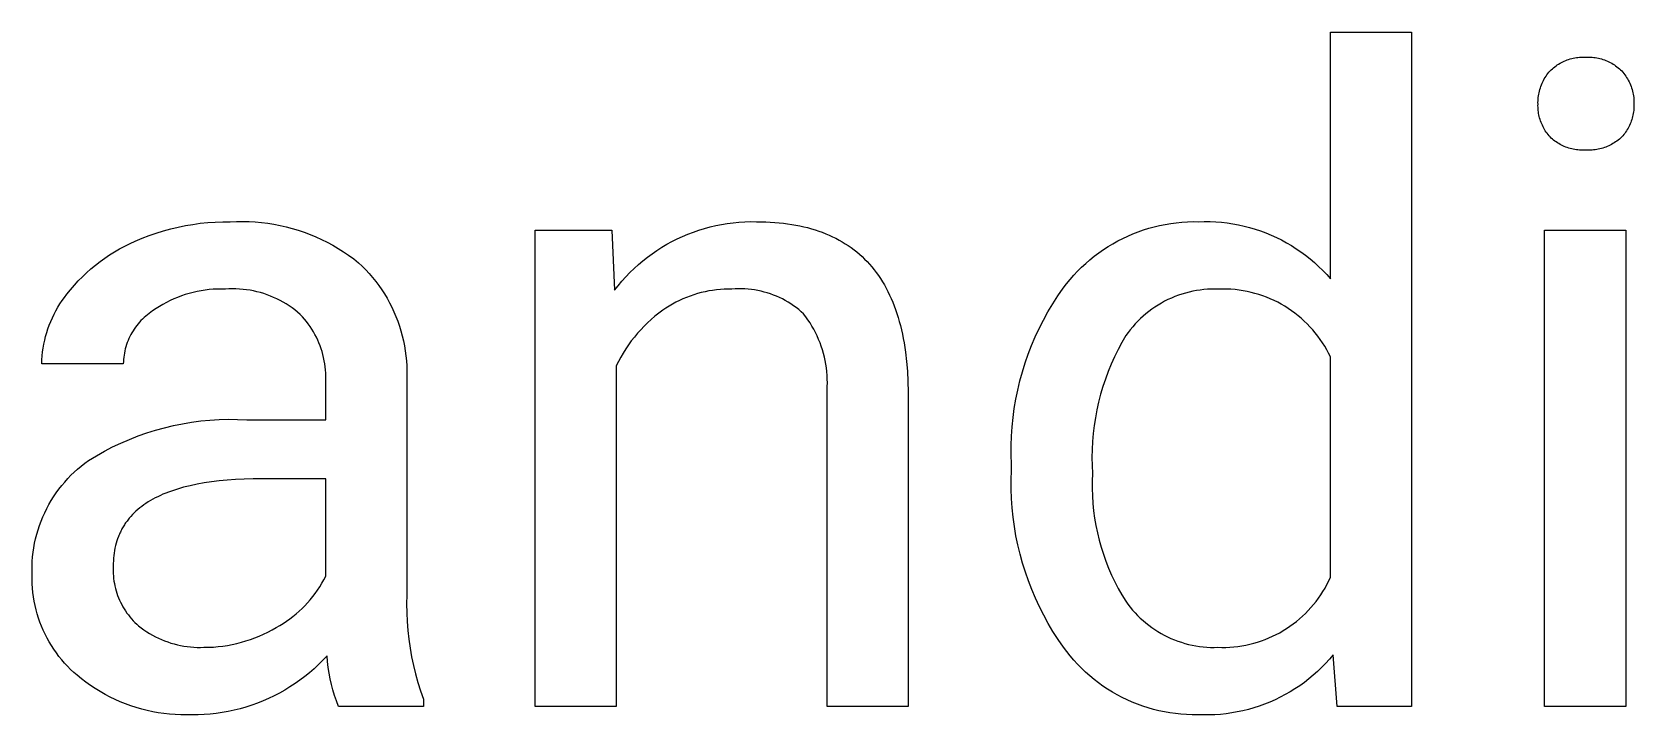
# Model space of a CAD drawing. Header units: millimetres. Extents: x 2840 to 6121, y 744 to 3036.
# Drawn here: x 5325.9 to 5392.2, y 885.3 to 913.6 of the extents above; entities that cross this region are included whole.
import ezdxf

# ---------------------------------------------------------------- set-up
doc = ezdxf.new("R2010")
doc.units = ezdxf.units.MM
doc.header["$MEASUREMENT"] = 0
doc.layers.add('Domyślny', color=7, linetype='Continuous', true_color=0x000000)

msp = doc.modelspace()

# ---------------------------------------------------------------- linework, layer by layer
at = {"layer": 'Domyślny'}
for p, q in [((5379.593, 903.359), (5379.593, 913.569)), ((5379.593, 913.569), (5382.949, 913.569)), ((5382.949, 913.569), (5382.949, 885.673)), ((5388.725, 912.008), (5388.773, 912.052)), ((5388.773, 912.052), (5388.822, 912.095)), ((5388.822, 912.095), (5388.873, 912.136)), ((5388.873, 912.136), (5388.925, 912.175)), ((5388.925, 912.175), (5388.979, 912.212)), ((5388.979, 912.212), (5389.034, 912.247)), ((5389.034, 912.247), (5389.09, 912.281)), ((5389.09, 912.281), (5389.147, 912.312)), ((5389.147, 912.312), (5389.206, 912.341)), ((5389.206, 912.341), (5389.265, 912.369)), ((5389.265, 912.369), (5389.325, 912.394)), ((5389.325, 912.394), (5389.386, 912.417)), ((5389.386, 912.417), (5389.448, 912.438)), ((5389.448, 912.438), (5389.51, 912.457)), ((5389.51, 912.457), (5389.573, 912.474)), ((5389.573, 912.474), (5389.637, 912.488)), ((5389.637, 912.488), (5389.701, 912.501)), ((5389.701, 912.501), (5389.766, 912.511)), ((5389.766, 912.511), (5389.83, 912.518)), ((5389.83, 912.518), (5389.896, 912.524)), ((5389.896, 912.524), (5389.961, 912.527)), ((5389.961, 912.527), (5390.026, 912.528)), ((5390.026, 912.528), (5390.091, 912.527)), ((5390.091, 912.527), (5390.156, 912.523)), ((5390.156, 912.523), (5390.222, 912.526)), ((5390.222, 912.526), (5390.287, 912.528)), ((5390.287, 912.528), (5390.353, 912.527)), ((5390.353, 912.527), (5390.418, 912.523)), ((5390.418, 912.523), (5390.484, 912.518)), ((5390.484, 912.518), (5390.549, 912.51)), ((5390.549, 912.51), (5390.614, 912.5)), ((5390.614, 912.5), (5390.678, 912.488)), ((5390.678, 912.488), (5390.742, 912.473)), ((5390.742, 912.473), (5390.805, 912.456)), ((5390.805, 912.456), (5390.868, 912.438)), ((5390.868, 912.438), (5390.93, 912.416)), ((5390.93, 912.416), (5390.991, 912.393)), ((5390.991, 912.393), (5391.052, 912.368)), ((5391.052, 912.368), (5391.112, 912.341)), ((5391.112, 912.341), (5391.17, 912.311)), ((5391.17, 912.311), (5391.228, 912.28)), ((5391.228, 912.28), (5391.284, 912.247)), ((5391.284, 912.247), (5391.339, 912.211)), ((5391.339, 912.211), (5391.393, 912.174)), ((5391.393, 912.174), (5391.446, 912.135)), ((5391.446, 912.135), (5391.497, 912.094)), ((5391.497, 912.094), (5391.547, 912.052)), ((5391.547, 912.052), (5391.596, 912.008)), ((5388.299, 911.321), (5388.323, 911.385)), ((5388.323, 911.385), (5388.349, 911.448)), ((5388.349, 911.448), (5388.378, 911.509)), ((5388.378, 911.509), (5388.409, 911.57)), ((5388.409, 911.57), (5388.441, 911.63)), ((5388.441, 911.63), (5388.476, 911.689)), ((5388.476, 911.689), (5388.513, 911.746)), ((5388.513, 911.746), (5388.551, 911.802)), ((5388.551, 911.802), (5388.592, 911.857)), ((5388.592, 911.857), (5388.634, 911.91)), ((5388.634, 911.91), (5388.679, 911.962)), ((5388.679, 911.962), (5388.725, 912.008)), ((5391.596, 912.008), (5391.643, 911.962)), ((5391.643, 911.962), (5391.687, 911.91)), ((5391.687, 911.91), (5391.73, 911.857)), ((5391.73, 911.857), (5391.771, 911.803)), ((5391.771, 911.803), (5391.811, 911.747)), ((5391.811, 911.747), (5391.848, 911.69)), ((5391.848, 911.69), (5391.883, 911.631)), ((5391.883, 911.631), (5391.916, 911.572)), ((5391.916, 911.572), (5391.947, 911.511)), ((5391.947, 911.511), (5391.976, 911.449)), ((5391.976, 911.449), (5392.003, 911.386)), ((5392.003, 911.386), (5392.028, 911.323)), ((5388.179, 910.654), (5388.181, 910.722)), ((5388.181, 910.722), (5388.185, 910.79)), ((5388.185, 910.79), (5388.191, 910.858)), ((5388.191, 910.858), (5388.2, 910.926)), ((5388.2, 910.926), (5388.21, 910.993)), ((5388.21, 910.993), (5388.224, 911.06)), ((5388.224, 911.06), (5388.239, 911.126)), ((5388.239, 911.126), (5388.257, 911.192)), ((5388.257, 911.192), (5388.277, 911.257)), ((5388.277, 911.257), (5388.299, 911.321)), ((5392.028, 911.323), (5392.051, 911.258)), ((5392.051, 911.258), (5392.071, 911.193)), ((5392.071, 911.193), (5392.089, 911.127)), ((5392.089, 911.127), (5392.104, 911.061)), ((5392.104, 911.061), (5392.118, 910.994)), ((5392.118, 910.994), (5392.129, 910.926)), ((5392.129, 910.926), (5392.138, 910.859)), ((5392.138, 910.859), (5392.144, 910.791)), ((5392.144, 910.791), (5392.148, 910.723)), ((5392.148, 910.723), (5392.15, 910.654)), ((5388.18, 910.586), (5388.179, 910.654)), ((5388.179, 910.522), (5388.18, 910.586)), ((5388.18, 910.457), (5388.179, 910.522)), ((5388.183, 910.393), (5388.18, 910.457)), ((5388.189, 910.329), (5388.183, 910.393)), ((5388.197, 910.265), (5388.189, 910.329)), ((5388.206, 910.201), (5388.197, 910.265)), ((5388.218, 910.138), (5388.206, 910.201)), ((5388.232, 910.075), (5388.218, 910.138)), ((5388.248, 910.013), (5388.232, 910.075)), ((5392.096, 910.074), (5392.079, 910.011)), ((5392.11, 910.137), (5392.096, 910.074)), ((5392.122, 910.2), (5392.11, 910.137)), ((5392.132, 910.264), (5392.122, 910.2)), ((5392.14, 910.328), (5392.132, 910.264)), ((5392.145, 910.392), (5392.14, 910.328)), ((5392.149, 910.457), (5392.145, 910.392)), ((5392.15, 910.654), (5392.149, 910.586)), ((5392.149, 910.586), (5392.15, 910.521)), ((5392.15, 910.521), (5392.149, 910.457)), ((5388.266, 909.951), (5388.248, 910.013)), ((5388.286, 909.89), (5388.266, 909.951)), ((5388.309, 909.829), (5388.286, 909.89)), ((5388.333, 909.769), (5388.309, 909.829)), ((5388.359, 909.711), (5388.333, 909.769)), ((5388.387, 909.653), (5388.359, 909.711)), ((5388.417, 909.596), (5388.387, 909.653)), ((5388.449, 909.54), (5388.417, 909.596)), ((5388.483, 909.485), (5388.449, 909.54)), ((5388.519, 909.431), (5388.483, 909.485)), ((5388.556, 909.379), (5388.519, 909.431)), ((5391.805, 909.43), (5391.767, 909.378)), ((5391.841, 909.484), (5391.805, 909.43)), ((5391.875, 909.538), (5391.841, 909.484)), ((5391.907, 909.594), (5391.875, 909.538)), ((5391.938, 909.651), (5391.907, 909.594)), ((5391.967, 909.709), (5391.938, 909.651)), ((5391.993, 909.768), (5391.967, 909.709)), ((5392.018, 909.828), (5391.993, 909.768)), ((5392.041, 909.888), (5392.018, 909.828)), ((5392.061, 909.949), (5392.041, 909.888)), ((5392.079, 910.011), (5392.061, 909.949)), ((5388.595, 909.328), (5388.556, 909.379)), ((5388.636, 909.278), (5388.595, 909.328)), ((5388.679, 909.229), (5388.636, 909.278)), ((5388.726, 909.185), (5388.679, 909.229)), ((5388.774, 909.142), (5388.726, 909.185)), ((5388.824, 909.1), (5388.774, 909.142)), ((5388.875, 909.061), (5388.824, 909.1)), ((5388.928, 909.023), (5388.875, 909.061)), ((5388.982, 908.987), (5388.928, 909.023)), ((5389.037, 908.952), (5388.982, 908.987)), ((5389.094, 908.92), (5389.037, 908.952)), ((5389.151, 908.89), (5389.094, 908.92)), ((5389.209, 908.861), (5389.151, 908.89)), ((5389.268, 908.835), (5389.209, 908.861)), ((5389.329, 908.81), (5389.268, 908.835)), ((5389.39, 908.788), (5389.329, 908.81)), ((5389.451, 908.768), (5389.39, 908.788)), ((5389.514, 908.75), (5389.451, 908.768)), ((5389.576, 908.734), (5389.514, 908.75)), ((5389.64, 908.72), (5389.576, 908.734)), ((5390.739, 908.734), (5390.675, 908.72)), ((5390.802, 908.75), (5390.739, 908.734)), ((5390.865, 908.768), (5390.802, 908.75)), ((5390.927, 908.789), (5390.865, 908.768)), ((5390.988, 908.811), (5390.927, 908.789)), ((5391.048, 908.835), (5390.988, 908.811)), ((5391.108, 908.862), (5391.048, 908.835)), ((5391.167, 908.89), (5391.108, 908.862)), ((5391.224, 908.921), (5391.167, 908.89)), ((5391.281, 908.953), (5391.224, 908.921)), ((5391.336, 908.987), (5391.281, 908.953)), ((5391.391, 909.023), (5391.336, 908.987)), ((5391.444, 909.061), (5391.391, 909.023)), ((5391.496, 909.1), (5391.444, 909.061)), ((5391.546, 909.142), (5391.496, 909.1)), ((5391.595, 909.185), (5391.546, 909.142)), ((5391.643, 909.229), (5391.595, 909.185)), ((5391.686, 909.278), (5391.643, 909.229)), ((5391.727, 909.327), (5391.686, 909.278)), ((5391.767, 909.378), (5391.727, 909.327)), ((5389.704, 908.708), (5389.64, 908.72)), ((5389.768, 908.698), (5389.704, 908.708)), ((5389.832, 908.691), (5389.768, 908.698)), ((5389.897, 908.686), (5389.832, 908.691)), ((5389.962, 908.683), (5389.897, 908.686)), ((5390.027, 908.682), (5389.962, 908.683)), ((5390.092, 908.684), (5390.027, 908.682)), ((5390.156, 908.687), (5390.092, 908.684)), ((5390.222, 908.684), (5390.156, 908.687)), ((5390.287, 908.682), (5390.222, 908.684)), ((5390.352, 908.683), (5390.287, 908.682)), ((5390.417, 908.686), (5390.352, 908.683)), ((5390.482, 908.692), (5390.417, 908.686)), ((5390.547, 908.699), (5390.482, 908.692)), ((5390.611, 908.709), (5390.547, 908.699)), ((5390.675, 908.72), (5390.611, 908.709)), ((5331.308, 905.343), (5331.608, 905.425)), ((5331.608, 905.425), (5331.91, 905.498)), ((5331.91, 905.498), (5332.214, 905.561)), ((5332.214, 905.561), (5332.52, 905.613)), ((5332.52, 905.613), (5332.828, 905.656)), ((5332.828, 905.656), (5333.137, 905.688)), ((5333.137, 905.688), (5333.447, 905.71)), ((5333.447, 905.71), (5333.757, 905.722)), ((5333.757, 905.722), (5334.068, 905.723)), ((5334.068, 905.723), (5334.327, 905.734)), ((5334.327, 905.734), (5334.586, 905.736)), ((5334.586, 905.736), (5334.846, 905.73)), ((5334.846, 905.73), (5335.105, 905.715)), ((5335.105, 905.715), (5335.363, 905.691)), ((5335.363, 905.691), (5335.62, 905.658)), ((5335.62, 905.658), (5335.877, 905.617)), ((5335.877, 905.617), (5336.131, 905.568)), ((5336.131, 905.568), (5336.384, 905.51)), ((5336.384, 905.51), (5336.635, 905.443)), ((5336.635, 905.443), (5336.883, 905.368)), ((5353.46, 905.375), (5353.691, 905.446)), ((5353.691, 905.446), (5353.925, 905.509)), ((5353.925, 905.509), (5354.161, 905.564)), ((5354.161, 905.564), (5354.398, 905.611)), ((5354.398, 905.611), (5354.637, 905.65)), ((5354.637, 905.65), (5354.877, 905.681)), ((5354.877, 905.681), (5355.118, 905.704)), ((5355.118, 905.704), (5355.359, 905.719)), ((5355.359, 905.719), (5355.601, 905.725)), ((5355.601, 905.725), (5355.843, 905.723)), ((5355.843, 905.723), (5356.036, 905.721)), ((5356.036, 905.721), (5356.226, 905.716)), ((5356.226, 905.716), (5356.412, 905.708)), ((5356.412, 905.708), (5356.596, 905.696)), ((5356.596, 905.696), (5356.777, 905.68)), ((5356.777, 905.68), (5356.955, 905.661)), ((5356.955, 905.661), (5357.13, 905.639)), ((5357.13, 905.639), (5357.301, 905.613)), ((5357.301, 905.613), (5357.47, 905.584)), ((5357.47, 905.584), (5357.636, 905.551)), ((5357.636, 905.551), (5357.799, 905.515)), ((5357.799, 905.515), (5357.958, 905.476)), ((5357.958, 905.476), (5358.115, 905.433)), ((5358.115, 905.433), (5358.269, 905.386)), ((5371.854, 905.383), (5372.076, 905.452)), ((5372.076, 905.452), (5372.299, 905.513)), ((5372.299, 905.513), (5372.525, 905.567)), ((5372.525, 905.567), (5372.752, 905.613)), ((5372.752, 905.613), (5372.981, 905.651)), ((5372.981, 905.651), (5373.211, 905.681)), ((5373.211, 905.681), (5373.441, 905.704)), ((5373.441, 905.704), (5373.673, 905.718)), ((5373.673, 905.718), (5373.905, 905.725)), ((5373.905, 905.725), (5374.136, 905.723)), ((5374.136, 905.723), (5374.373, 905.73)), ((5374.373, 905.73), (5374.61, 905.728)), ((5374.61, 905.728), (5374.846, 905.717)), ((5374.846, 905.717), (5375.082, 905.699)), ((5375.082, 905.699), (5375.317, 905.672)), ((5375.317, 905.672), (5375.552, 905.638)), ((5375.552, 905.638), (5375.784, 905.595)), ((5375.784, 905.595), (5376.016, 905.544)), ((5376.016, 905.544), (5376.245, 905.484)), ((5376.245, 905.484), (5376.472, 905.417)), ((5376.472, 905.417), (5376.697, 905.343)), ((5329.705, 904.71), (5329.922, 904.817)), ((5329.922, 904.817), (5330.142, 904.915)), ((5330.142, 904.915), (5330.428, 905.037)), ((5330.428, 905.037), (5330.718, 905.148)), ((5330.718, 905.148), (5331.011, 905.25)), ((5331.011, 905.25), (5331.308, 905.343)), ((5336.883, 905.368), (5337.129, 905.285)), ((5337.129, 905.285), (5337.372, 905.193)), ((5337.372, 905.193), (5337.611, 905.094)), ((5337.611, 905.094), (5337.847, 904.986)), ((5337.847, 904.986), (5338.08, 904.871)), ((5338.08, 904.871), (5338.308, 904.748)), ((5338.308, 904.748), (5338.532, 904.617)), ((5346.687, 885.673), (5346.687, 905.375)), ((5346.687, 905.375), (5349.86, 905.375)), ((5349.86, 905.375), (5349.969, 902.885)), ((5351.926, 904.666), (5352.135, 904.789)), ((5352.135, 904.789), (5352.347, 904.905)), ((5352.347, 904.905), (5352.563, 905.014)), ((5352.563, 905.014), (5352.782, 905.116)), ((5352.782, 905.116), (5353.005, 905.21)), ((5353.005, 905.21), (5353.231, 905.296)), ((5353.231, 905.296), (5353.46, 905.375)), ((5358.269, 905.386), (5358.42, 905.336)), ((5358.42, 905.336), (5358.567, 905.283)), ((5358.567, 905.283), (5358.712, 905.226)), ((5358.712, 905.226), (5358.854, 905.166)), ((5358.854, 905.166), (5358.992, 905.103)), ((5358.992, 905.103), (5359.128, 905.035)), ((5359.128, 905.035), (5359.261, 904.965)), ((5359.261, 904.965), (5359.39, 904.891)), ((5359.39, 904.891), (5359.517, 904.814)), ((5359.517, 904.814), (5359.641, 904.733)), ((5370.389, 904.694), (5370.588, 904.813)), ((5370.588, 904.813), (5370.79, 904.926)), ((5370.79, 904.926), (5370.997, 905.032)), ((5370.997, 905.032), (5371.207, 905.131)), ((5371.207, 905.131), (5371.42, 905.222)), ((5371.42, 905.222), (5371.636, 905.306)), ((5371.636, 905.306), (5371.854, 905.383)), ((5376.697, 905.343), (5376.918, 905.26)), ((5376.918, 905.26), (5377.137, 905.17)), ((5377.137, 905.17), (5377.353, 905.072)), ((5377.353, 905.072), (5377.565, 904.966)), ((5377.565, 904.966), (5377.773, 904.854)), ((5377.773, 904.854), (5377.977, 904.734)), ((5388.452, 885.673), (5388.452, 905.375)), ((5388.452, 905.375), (5391.809, 905.375)), ((5391.809, 905.375), (5391.809, 885.673)), ((5328.683, 904.072), (5328.879, 904.213)), ((5328.879, 904.213), (5329.079, 904.348)), ((5329.079, 904.348), (5329.284, 904.476)), ((5329.284, 904.476), (5329.492, 904.596)), ((5329.492, 904.596), (5329.705, 904.71)), ((5338.532, 904.617), (5338.752, 904.479)), ((5338.752, 904.479), (5338.967, 904.334)), ((5338.967, 904.334), (5339.177, 904.181)), ((5339.177, 904.181), (5339.381, 904.022)), ((5350.955, 903.947), (5351.139, 904.104)), ((5351.139, 904.104), (5351.329, 904.254)), ((5351.329, 904.254), (5351.523, 904.398)), ((5351.523, 904.398), (5351.723, 904.535)), ((5351.723, 904.535), (5351.926, 904.666)), ((5359.641, 904.733), (5359.761, 904.649)), ((5359.761, 904.649), (5359.879, 904.561)), ((5359.879, 904.561), (5359.993, 904.47)), ((5359.993, 904.47), (5360.105, 904.375)), ((5360.105, 904.375), (5360.213, 904.277)), ((5360.213, 904.277), (5360.319, 904.176)), ((5360.319, 904.176), (5360.422, 904.071)), ((5369.464, 903.997), (5369.64, 904.149)), ((5369.64, 904.149), (5369.82, 904.295)), ((5369.82, 904.295), (5370.005, 904.434)), ((5370.005, 904.434), (5370.195, 904.567)), ((5370.195, 904.567), (5370.389, 904.694)), ((5377.977, 904.734), (5378.177, 904.607)), ((5378.177, 904.607), (5378.372, 904.473)), ((5378.372, 904.473), (5378.563, 904.333)), ((5378.563, 904.333), (5378.748, 904.186)), ((5378.748, 904.186), (5378.929, 904.032)), ((5327.783, 903.27), (5327.952, 903.442)), ((5327.952, 903.442), (5328.127, 903.609)), ((5328.127, 903.609), (5328.307, 903.769)), ((5328.307, 903.769), (5328.492, 903.924)), ((5328.492, 903.924), (5328.683, 904.072)), ((5339.381, 904.022), (5339.534, 903.878)), ((5339.534, 903.878), (5339.681, 903.728)), ((5339.681, 903.728), (5339.824, 903.574)), ((5339.824, 903.574), (5339.96, 903.414)), ((5350.274, 903.261), (5350.435, 903.441)), ((5350.435, 903.441), (5350.603, 903.616)), ((5350.603, 903.616), (5350.776, 903.784)), ((5350.776, 903.784), (5350.955, 903.947)), ((5360.422, 904.071), (5360.521, 903.963)), ((5360.521, 903.963), (5360.618, 903.851)), ((5360.618, 903.851), (5360.711, 903.736)), ((5360.711, 903.736), (5360.802, 903.617)), ((5360.802, 903.617), (5360.889, 903.495)), ((5360.889, 903.495), (5360.974, 903.37)), ((5368.818, 903.333), (5368.971, 903.507)), ((5368.971, 903.507), (5369.13, 903.676)), ((5369.13, 903.676), (5369.294, 903.84)), ((5369.294, 903.84), (5369.464, 903.997)), ((5378.929, 904.032), (5379.103, 903.873)), ((5379.103, 903.873), (5379.273, 903.707)), ((5379.273, 903.707), (5379.436, 903.536)), ((5379.436, 903.536), (5379.593, 903.359)), ((5327.313, 902.72), (5327.463, 902.908)), ((5327.463, 902.908), (5327.62, 903.092)), ((5327.62, 903.092), (5327.783, 903.27)), ((5332.533, 902.796), (5332.37, 902.753)), ((5332.697, 902.833), (5332.533, 902.796)), ((5332.863, 902.865), (5332.697, 902.833)), ((5333.029, 902.891), (5332.863, 902.865)), ((5333.196, 902.911), (5333.029, 902.891)), ((5333.364, 902.925), (5333.196, 902.911)), ((5333.532, 902.934), (5333.364, 902.925)), ((5333.701, 902.937), (5333.532, 902.934)), ((5333.869, 902.934), (5333.701, 902.937)), ((5334.015, 902.942), (5333.869, 902.934)), ((5334.161, 902.945), (5334.015, 902.942)), ((5334.307, 902.943), (5334.161, 902.945)), ((5334.453, 902.936), (5334.307, 902.943)), ((5334.598, 902.924), (5334.453, 902.936)), ((5334.743, 902.906), (5334.598, 902.924)), ((5334.888, 902.884), (5334.743, 902.906)), ((5335.031, 902.857), (5334.888, 902.884)), ((5335.174, 902.825), (5335.031, 902.857)), ((5335.315, 902.788), (5335.174, 902.825)), ((5335.455, 902.746), (5335.315, 902.788)), ((5339.96, 903.414), (5340.092, 903.25)), ((5340.092, 903.25), (5340.218, 903.082)), ((5340.218, 903.082), (5340.337, 902.91)), ((5340.337, 902.91), (5340.451, 902.734)), ((5349.969, 902.885), (5350.118, 903.075)), ((5350.118, 903.075), (5350.274, 903.261)), ((5353.558, 902.788), (5353.403, 902.747)), ((5353.714, 902.825), (5353.558, 902.788)), ((5353.871, 902.856), (5353.714, 902.825)), ((5354.03, 902.883), (5353.871, 902.856)), ((5354.189, 902.903), (5354.03, 902.883)), ((5354.348, 902.919), (5354.189, 902.903)), ((5354.509, 902.929), (5354.348, 902.919)), ((5354.669, 902.934), (5354.509, 902.929)), ((5354.829, 902.934), (5354.669, 902.934)), ((5354.964, 902.943), (5354.829, 902.934)), ((5355.098, 902.947), (5354.964, 902.943)), ((5355.232, 902.947), (5355.098, 902.947)), ((5355.367, 902.942), (5355.232, 902.947)), ((5355.501, 902.932), (5355.367, 902.942)), ((5355.635, 902.918), (5355.501, 902.932)), ((5355.768, 902.899), (5355.635, 902.918)), ((5355.9, 902.875), (5355.768, 902.899)), ((5356.032, 902.847), (5355.9, 902.875)), ((5356.162, 902.814), (5356.032, 902.847)), ((5356.291, 902.777), (5356.162, 902.814)), ((5356.419, 902.736), (5356.291, 902.777)), ((5360.974, 903.37), (5361.055, 903.241)), ((5361.055, 903.241), (5361.134, 903.108)), ((5361.134, 903.108), (5361.209, 902.972)), ((5361.209, 902.972), (5361.281, 902.833)), ((5361.281, 902.833), (5361.351, 902.69)), ((5368.312, 902.651), (5368.531, 902.969)), ((5368.531, 902.969), (5368.672, 903.153)), ((5368.672, 903.153), (5368.818, 903.333)), ((5373.593, 902.771), (5373.445, 902.726)), ((5373.743, 902.81), (5373.593, 902.771)), ((5373.893, 902.844), (5373.743, 902.81)), ((5374.045, 902.873), (5373.893, 902.844)), ((5374.198, 902.896), (5374.045, 902.873)), ((5374.352, 902.914), (5374.198, 902.896)), ((5374.506, 902.927), (5374.352, 902.914)), ((5374.661, 902.935), (5374.506, 902.927)), ((5374.815, 902.937), (5374.661, 902.935)), ((5374.97, 902.934), (5374.815, 902.937)), ((5375.138, 902.937), (5374.97, 902.934)), ((5375.307, 902.934), (5375.138, 902.937)), ((5375.475, 902.926), (5375.307, 902.934)), ((5375.643, 902.912), (5375.475, 902.926)), ((5375.81, 902.892), (5375.643, 902.912)), ((5375.976, 902.866), (5375.81, 902.892)), ((5376.142, 902.835), (5375.976, 902.866)), ((5376.306, 902.798), (5376.142, 902.835)), ((5376.469, 902.756), (5376.306, 902.798)), ((5326.857, 902.04), (5326.939, 902.182)), ((5326.939, 902.182), (5327.025, 902.321)), ((5327.025, 902.321), (5327.117, 902.457)), ((5327.117, 902.457), (5327.213, 902.59)), ((5327.213, 902.59), (5327.313, 902.72)), ((5330.998, 902.126), (5330.859, 902.03)), ((5331.14, 902.216), (5330.998, 902.126)), ((5331.285, 902.301), (5331.14, 902.216)), ((5331.433, 902.382), (5331.285, 902.301)), ((5331.583, 902.457), (5331.433, 902.382)), ((5331.736, 902.527), (5331.583, 902.457)), ((5331.892, 902.592), (5331.736, 902.527)), ((5332.05, 902.651), (5331.892, 902.592)), ((5332.209, 902.705), (5332.05, 902.651)), ((5332.37, 902.753), (5332.209, 902.705)), ((5335.594, 902.699), (5335.455, 902.746)), ((5335.73, 902.648), (5335.594, 902.699)), ((5335.865, 902.592), (5335.73, 902.648)), ((5335.998, 902.531), (5335.865, 902.592)), ((5336.129, 902.466), (5335.998, 902.531)), ((5336.257, 902.396), (5336.129, 902.466)), ((5336.383, 902.322), (5336.257, 902.396)), ((5336.506, 902.243), (5336.383, 902.322)), ((5336.626, 902.16), (5336.506, 902.243)), ((5336.744, 902.073), (5336.626, 902.16)), ((5340.451, 902.734), (5340.559, 902.553)), ((5340.559, 902.553), (5340.661, 902.37)), ((5340.661, 902.37), (5340.756, 902.182)), ((5340.756, 902.182), (5340.845, 901.992)), ((5352.095, 902.147), (5351.962, 902.056)), ((5352.231, 902.232), (5352.095, 902.147)), ((5352.369, 902.313), (5352.231, 902.232)), ((5352.51, 902.39), (5352.369, 902.313)), ((5352.654, 902.462), (5352.51, 902.39)), ((5352.799, 902.528), (5352.654, 902.462)), ((5352.947, 902.59), (5352.799, 902.528)), ((5353.097, 902.648), (5352.947, 902.59)), ((5353.249, 902.7), (5353.097, 902.648)), ((5353.403, 902.747), (5353.249, 902.7)), ((5356.545, 902.69), (5356.419, 902.736)), ((5356.67, 902.639), (5356.545, 902.69)), ((5356.793, 902.584), (5356.67, 902.639)), ((5356.914, 902.525), (5356.793, 902.584)), ((5357.032, 902.462), (5356.914, 902.525)), ((5357.149, 902.395), (5357.032, 902.462)), ((5357.263, 902.324), (5357.149, 902.395)), ((5357.374, 902.249), (5357.263, 902.324)), ((5357.483, 902.17), (5357.374, 902.249)), ((5357.589, 902.087), (5357.483, 902.17)), ((5361.351, 902.69), (5361.417, 902.544)), ((5361.417, 902.544), (5361.481, 902.395)), ((5361.481, 902.395), (5361.541, 902.242)), ((5361.541, 902.242), (5361.599, 902.085)), ((5367.905, 901.993), (5368.103, 902.325)), ((5368.103, 902.325), (5368.312, 902.651)), ((5372.205, 902.105), (5372.081, 902.013)), ((5372.332, 902.193), (5372.205, 902.105)), ((5372.463, 902.276), (5372.332, 902.193)), ((5372.596, 902.355), (5372.463, 902.276)), ((5372.732, 902.429), (5372.596, 902.355)), ((5372.87, 902.498), (5372.732, 902.429)), ((5373.011, 902.563), (5372.87, 902.498)), ((5373.153, 902.622), (5373.011, 902.563)), ((5373.298, 902.677), (5373.153, 902.622)), ((5373.445, 902.726), (5373.298, 902.677)), ((5376.63, 902.708), (5376.469, 902.756)), ((5376.79, 902.655), (5376.63, 902.708)), ((5376.948, 902.596), (5376.79, 902.655)), ((5377.104, 902.531), (5376.948, 902.596)), ((5377.257, 902.462), (5377.104, 902.531)), ((5377.408, 902.387), (5377.257, 902.462)), ((5377.556, 902.307), (5377.408, 902.387)), ((5377.701, 902.222), (5377.556, 902.307)), ((5377.844, 902.133), (5377.701, 902.222)), ((5377.983, 902.038), (5377.844, 902.133)), ((5326.526, 901.291), (5326.582, 901.445)), ((5326.582, 901.445), (5326.643, 901.597)), ((5326.643, 901.597), (5326.709, 901.747)), ((5326.709, 901.747), (5326.781, 901.895)), ((5326.781, 901.895), (5326.857, 902.04)), ((5330.256, 901.496), (5330.2, 901.426)), ((5330.315, 901.564), (5330.256, 901.496)), ((5330.376, 901.63), (5330.315, 901.564)), ((5330.439, 901.694), (5330.376, 901.63)), ((5330.504, 901.756), (5330.439, 901.694)), ((5330.571, 901.816), (5330.504, 901.756)), ((5330.64, 901.873), (5330.571, 901.816)), ((5330.711, 901.928), (5330.64, 901.873)), ((5330.784, 901.98), (5330.711, 901.928)), ((5330.859, 902.03), (5330.784, 901.98)), ((5336.858, 901.982), (5336.744, 902.073)), ((5336.969, 901.887), (5336.858, 901.982)), ((5337.057, 901.793), (5336.969, 901.887)), ((5337.141, 901.696), (5337.057, 901.793)), ((5337.222, 901.596), (5337.141, 901.696)), ((5337.299, 901.493), (5337.222, 901.596)), ((5337.373, 901.388), (5337.299, 901.493)), ((5340.845, 901.992), (5340.927, 901.799)), ((5340.927, 901.799), (5341.003, 901.603)), ((5341.003, 901.603), (5341.072, 901.405)), ((5351.338, 901.543), (5351.194, 901.402)), ((5351.488, 901.679), (5351.338, 901.543)), ((5351.641, 901.81), (5351.488, 901.679)), ((5351.8, 901.936), (5351.641, 901.81)), ((5351.962, 902.056), (5351.8, 901.936)), ((5357.692, 902), (5357.589, 902.087)), ((5357.792, 901.911), (5357.692, 902)), ((5357.885, 901.788), (5357.792, 901.911)), ((5357.974, 901.663), (5357.885, 901.788)), ((5358.059, 901.535), (5357.974, 901.663)), ((5358.139, 901.404), (5358.059, 901.535)), ((5361.599, 902.085), (5361.653, 901.925)), ((5361.653, 901.925), (5361.704, 901.762)), ((5361.704, 901.762), (5361.753, 901.595)), ((5361.753, 901.595), (5361.798, 901.425)), ((5367.543, 901.31), (5367.718, 901.654)), ((5367.718, 901.654), (5367.905, 901.993)), ((5371.511, 901.491), (5371.409, 901.375)), ((5371.618, 901.603), (5371.511, 901.491)), ((5371.728, 901.712), (5371.618, 901.603)), ((5371.842, 901.816), (5371.728, 901.712)), ((5371.96, 901.917), (5371.842, 901.816)), ((5372.081, 902.013), (5371.96, 901.917)), ((5378.119, 901.939), (5377.983, 902.038)), ((5378.252, 901.835), (5378.119, 901.939)), ((5378.38, 901.726), (5378.252, 901.835)), ((5378.505, 901.613), (5378.38, 901.726)), ((5378.627, 901.497), (5378.505, 901.613)), ((5378.744, 901.375), (5378.627, 901.497)), ((5326.357, 900.658), (5326.391, 900.819)), ((5326.391, 900.819), (5326.43, 900.978)), ((5326.43, 900.978), (5326.476, 901.135)), ((5326.476, 901.135), (5326.526, 901.291)), ((5329.842, 900.806), (5329.809, 900.722)), ((5329.877, 900.889), (5329.842, 900.806)), ((5329.916, 900.97), (5329.877, 900.889)), ((5329.956, 901.05), (5329.916, 900.97)), ((5330, 901.128), (5329.956, 901.05)), ((5330.046, 901.205), (5330, 901.128)), ((5330.095, 901.281), (5330.046, 901.205)), ((5330.146, 901.354), (5330.095, 901.281)), ((5330.2, 901.426), (5330.146, 901.354)), ((5337.443, 901.281), (5337.373, 901.388)), ((5337.51, 901.171), (5337.443, 901.281)), ((5337.573, 901.058), (5337.51, 901.171)), ((5337.632, 900.944), (5337.573, 901.058)), ((5337.687, 900.828), (5337.632, 900.944)), ((5337.738, 900.71), (5337.687, 900.828)), ((5341.072, 901.405), (5341.134, 901.204)), ((5341.134, 901.204), (5341.189, 901.002)), ((5341.189, 901.002), (5341.237, 900.797)), ((5341.237, 900.797), (5341.279, 900.591)), ((5350.665, 900.791), (5350.547, 900.627)), ((5350.79, 900.95), (5350.665, 900.791)), ((5350.919, 901.105), (5350.79, 900.95)), ((5351.054, 901.256), (5350.919, 901.105)), ((5351.194, 901.402), (5351.054, 901.256)), ((5358.215, 901.27), (5358.139, 901.404)), ((5358.287, 901.134), (5358.215, 901.27)), ((5358.353, 900.996), (5358.287, 901.134)), ((5358.416, 900.855), (5358.353, 900.996)), ((5358.473, 900.713), (5358.416, 900.855)), ((5361.798, 901.425), (5361.84, 901.251)), ((5361.84, 901.251), (5361.88, 901.074)), ((5361.88, 901.074), (5361.916, 900.894)), ((5361.916, 900.894), (5361.949, 900.71)), ((5367.228, 900.604), (5367.38, 900.959)), ((5367.38, 900.959), (5367.543, 901.31)), ((5371.126, 901.008), (5370.96, 900.721)), ((5371.216, 901.133), (5371.126, 901.008)), ((5371.31, 901.256), (5371.216, 901.133)), ((5371.409, 901.375), (5371.31, 901.256)), ((5378.857, 901.251), (5378.744, 901.375)), ((5378.965, 901.122), (5378.857, 901.251)), ((5379.069, 900.989), (5378.965, 901.122)), ((5379.169, 900.853), (5379.069, 900.989)), ((5379.263, 900.714), (5379.169, 900.853)), ((5326.277, 900.008), (5326.288, 900.172)), ((5326.288, 900.172), (5326.306, 900.335)), ((5326.306, 900.335), (5326.328, 900.497)), ((5326.328, 900.497), (5326.357, 900.658)), ((5329.662, 900.113), (5329.653, 900.024)), ((5329.674, 900.202), (5329.662, 900.113)), ((5329.689, 900.29), (5329.674, 900.202)), ((5329.707, 900.378), (5329.689, 900.29)), ((5329.728, 900.466), (5329.707, 900.378)), ((5329.752, 900.552), (5329.728, 900.466)), ((5329.779, 900.638), (5329.752, 900.552)), ((5329.809, 900.722), (5329.779, 900.638)), ((5337.785, 900.59), (5337.738, 900.71)), ((5337.828, 900.469), (5337.785, 900.59)), ((5337.867, 900.347), (5337.828, 900.469)), ((5337.902, 900.223), (5337.867, 900.347)), ((5337.932, 900.098), (5337.902, 900.223)), ((5341.279, 900.591), (5341.313, 900.384)), ((5341.313, 900.384), (5341.34, 900.176)), ((5341.34, 900.176), (5341.36, 899.967)), ((5350.225, 900.114), (5350.13, 899.936)), ((5350.326, 900.289), (5350.225, 900.114)), ((5350.434, 900.46), (5350.326, 900.289)), ((5350.547, 900.627), (5350.434, 900.46)), ((5358.525, 900.568), (5358.473, 900.713)), ((5358.573, 900.422), (5358.525, 900.568)), ((5358.616, 900.274), (5358.573, 900.422)), ((5358.653, 900.125), (5358.616, 900.274)), ((5358.686, 899.975), (5358.653, 900.125)), ((5361.949, 900.71), (5361.98, 900.522)), ((5361.98, 900.522), (5362.007, 900.332)), ((5362.007, 900.332), (5362.052, 899.94)), ((5366.961, 899.878), (5367.088, 900.243)), ((5367.088, 900.243), (5367.228, 900.604)), ((5370.658, 900.132), (5370.522, 899.83)), ((5370.804, 900.429), (5370.658, 900.132)), ((5370.96, 900.721), (5370.804, 900.429)), ((5379.353, 900.572), (5379.263, 900.714)), ((5379.438, 900.427), (5379.353, 900.572)), ((5379.518, 900.278), (5379.438, 900.427)), ((5379.593, 900.128), (5379.518, 900.278)), ((5379.593, 891.012), (5379.593, 900.128)), ((5326.271, 899.844), (5326.277, 900.008)), ((5329.644, 899.844), (5326.271, 899.844)), ((5329.647, 899.934), (5329.644, 899.844)), ((5329.653, 900.024), (5329.647, 899.934)), ((5337.958, 899.972), (5337.932, 900.098)), ((5337.98, 899.845), (5337.958, 899.972)), ((5337.998, 899.718), (5337.98, 899.845)), ((5338.011, 899.59), (5337.998, 899.718)), ((5338.02, 899.462), (5338.011, 899.59)), ((5338.025, 899.333), (5338.02, 899.462)), ((5341.36, 899.967), (5341.373, 899.757)), ((5341.373, 899.757), (5341.378, 899.547)), ((5341.378, 899.547), (5341.377, 899.338)), ((5350.13, 899.936), (5350.04, 899.754)), ((5350.04, 899.754), (5350.04, 885.673)), ((5358.714, 899.824), (5358.686, 899.975)), ((5358.736, 899.672), (5358.714, 899.824)), ((5358.754, 899.519), (5358.736, 899.672)), ((5358.766, 899.366), (5358.754, 899.519)), ((5362.052, 899.94), (5362.086, 899.534)), ((5362.086, 899.534), (5362.107, 899.114)), ((5366.743, 899.136), (5366.846, 899.509)), ((5366.846, 899.509), (5366.961, 899.878)), ((5370.396, 899.524), (5370.281, 899.213)), ((5370.522, 899.83), (5370.396, 899.524)), ((5338.021, 899.076), (5338.025, 899.205)), ((5338.021, 897.529), (5338.021, 899.076)), ((5338.025, 899.205), (5338.025, 899.333)), ((5341.377, 899.338), (5341.377, 890.277)), ((5358.763, 898.752), (5358.772, 898.905)), ((5358.773, 899.213), (5358.766, 899.366)), ((5358.772, 898.905), (5358.775, 899.059)), ((5358.775, 899.059), (5358.773, 899.213)), ((5362.107, 899.114), (5362.117, 898.681)), ((5366.653, 898.76), (5366.743, 899.136)), ((5370.176, 898.899), (5370.082, 898.582)), ((5370.281, 899.213), (5370.176, 898.899)), ((5358.763, 885.673), (5358.763, 898.752)), ((5362.117, 898.681), (5362.117, 885.673)), ((5366.51, 898), (5366.575, 898.381)), ((5366.575, 898.381), (5366.653, 898.76)), ((5369.999, 898.261), (5369.926, 897.938)), ((5370.082, 898.582), (5369.999, 898.261)), ((5332.47, 897.428), (5332.849, 897.478)), ((5332.849, 897.478), (5333.23, 897.514)), ((5333.23, 897.514), (5333.611, 897.538)), ((5333.611, 897.538), (5333.993, 897.548)), ((5333.993, 897.548), (5334.375, 897.545)), ((5334.375, 897.545), (5334.757, 897.529)), ((5334.757, 897.529), (5338.021, 897.529)), ((5366.419, 897.232), (5366.458, 897.617)), ((5366.458, 897.617), (5366.51, 898)), ((5369.865, 897.613), (5369.815, 897.285)), ((5369.926, 897.938), (5369.865, 897.613)), ((5329.898, 896.718), (5330.253, 896.857)), ((5330.253, 896.857), (5330.614, 896.984)), ((5330.614, 896.984), (5330.979, 897.099)), ((5330.979, 897.099), (5331.347, 897.2)), ((5331.347, 897.2), (5331.719, 897.289)), ((5331.719, 897.289), (5332.093, 897.365)), ((5332.093, 897.365), (5332.47, 897.428)), ((5366.379, 896.46), (5366.393, 896.847)), ((5366.393, 896.847), (5366.419, 897.232)), ((5369.776, 896.956), (5369.748, 896.626)), ((5369.815, 897.285), (5369.776, 896.956)), ((5328.529, 896.04), (5328.862, 896.227)), ((5328.862, 896.227), (5329.201, 896.403)), ((5329.201, 896.403), (5329.547, 896.566)), ((5329.547, 896.566), (5329.898, 896.718)), ((5366.379, 896.073), (5366.379, 896.46)), ((5369.731, 896.296), (5369.725, 895.965)), ((5369.748, 896.626), (5369.731, 896.296)), ((5327.614, 895.362), (5327.755, 895.489)), ((5327.755, 895.489), (5327.9, 895.611)), ((5327.9, 895.611), (5328.049, 895.729)), ((5328.049, 895.729), (5328.202, 895.841)), ((5328.202, 895.841), (5328.529, 896.04)), ((5366.391, 895.687), (5366.379, 896.073)), ((5366.391, 895.434), (5366.391, 895.687)), ((5369.725, 895.965), (5369.731, 895.634)), ((5369.731, 895.634), (5369.748, 895.303)), ((5326.98, 894.657), (5327.097, 894.806)), ((5327.097, 894.806), (5327.219, 894.952)), ((5327.219, 894.952), (5327.346, 895.093)), ((5327.346, 895.093), (5327.478, 895.23)), ((5327.478, 895.23), (5327.614, 895.362)), ((5332.695, 894.862), (5332.412, 894.802)), ((5332.99, 894.915), (5332.695, 894.862)), ((5333.297, 894.961), (5332.99, 894.915)), ((5333.616, 894.999), (5333.297, 894.961)), ((5333.947, 895.031), (5333.616, 894.999)), ((5334.29, 895.056), (5333.947, 895.031)), ((5334.645, 895.074), (5334.29, 895.056)), ((5335.012, 895.084), (5334.645, 895.074)), ((5335.392, 895.088), (5335.012, 895.084)), ((5338.021, 895.088), (5335.392, 895.088)), ((5338.021, 891.056), (5338.021, 895.088)), ((5366.38, 895.046), (5366.391, 895.434)), ((5366.381, 894.658), (5366.38, 895.046)), ((5369.735, 894.995), (5369.734, 894.687)), ((5369.748, 895.303), (5369.735, 894.995)), ((5326.566, 894.021), (5326.661, 894.185)), ((5326.661, 894.185), (5326.762, 894.346)), ((5326.762, 894.346), (5326.868, 894.503)), ((5326.868, 894.503), (5326.98, 894.657)), ((5330.768, 894.184), (5330.673, 894.127)), ((5330.866, 894.239), (5330.768, 894.184)), ((5330.967, 894.293), (5330.866, 894.239)), ((5331.071, 894.345), (5330.967, 894.293)), ((5331.177, 894.396), (5331.071, 894.345)), ((5331.287, 894.444), (5331.177, 894.396)), ((5331.4, 894.491), (5331.287, 894.444)), ((5331.516, 894.536), (5331.4, 894.491)), ((5331.635, 894.579), (5331.516, 894.536)), ((5331.757, 894.621), (5331.635, 894.579)), ((5331.882, 894.66), (5331.757, 894.621)), ((5332.01, 894.698), (5331.882, 894.66)), ((5332.141, 894.735), (5332.01, 894.698)), ((5332.275, 894.769), (5332.141, 894.735)), ((5332.412, 894.802), (5332.275, 894.769)), ((5366.395, 894.27), (5366.381, 894.658)), ((5366.422, 893.883), (5366.395, 894.27)), ((5369.734, 894.687), (5369.743, 894.378)), ((5369.743, 894.378), (5369.762, 894.071)), ((5326.243, 893.334), (5326.315, 893.51)), ((5326.315, 893.51), (5326.392, 893.683)), ((5326.392, 893.683), (5326.476, 893.853)), ((5326.476, 893.853), (5326.566, 894.021)), ((5329.955, 893.531), (5329.891, 893.456)), ((5330.023, 893.604), (5329.955, 893.531)), ((5330.094, 893.676), (5330.023, 893.604)), ((5330.167, 893.745), (5330.094, 893.676)), ((5330.244, 893.813), (5330.167, 893.745)), ((5330.324, 893.879), (5330.244, 893.813)), ((5330.407, 893.944), (5330.324, 893.879)), ((5330.493, 894.006), (5330.407, 893.944)), ((5330.581, 894.067), (5330.493, 894.006)), ((5330.673, 894.127), (5330.581, 894.067)), ((5366.462, 893.497), (5366.422, 893.883)), ((5366.515, 893.113), (5366.462, 893.497)), ((5369.762, 894.071), (5369.793, 893.764)), ((5369.793, 893.764), (5369.834, 893.459)), ((5326.064, 892.793), (5326.118, 892.976)), ((5326.118, 892.976), (5326.177, 893.156)), ((5326.177, 893.156), (5326.243, 893.334)), ((5329.501, 892.837), (5329.481, 892.792)), ((5329.522, 892.881), (5329.501, 892.837)), ((5329.543, 892.925), (5329.522, 892.881)), ((5329.565, 892.969), (5329.543, 892.925)), ((5329.588, 893.012), (5329.565, 892.969)), ((5329.612, 893.054), (5329.588, 893.012)), ((5329.637, 893.096), (5329.612, 893.054)), ((5329.662, 893.138), (5329.637, 893.096)), ((5329.688, 893.179), (5329.662, 893.138)), ((5329.714, 893.22), (5329.688, 893.179)), ((5329.742, 893.26), (5329.714, 893.22)), ((5329.77, 893.3), (5329.742, 893.26)), ((5329.799, 893.34), (5329.77, 893.3)), ((5329.829, 893.379), (5329.799, 893.34)), ((5329.859, 893.418), (5329.829, 893.379)), ((5329.891, 893.456), (5329.859, 893.418)), ((5366.581, 892.73), (5366.515, 893.113)), ((5369.834, 893.459), (5369.886, 893.155)), ((5369.886, 893.155), (5369.948, 892.853)), ((5369.948, 892.853), (5370.021, 892.553)), ((5325.915, 892.049), (5325.942, 892.237)), ((5325.942, 892.237), (5325.977, 892.424)), ((5325.977, 892.424), (5326.017, 892.609)), ((5326.017, 892.609), (5326.064, 892.793)), ((5329.3, 892.22), (5329.281, 892.119)), ((5329.323, 892.32), (5329.3, 892.22)), ((5329.349, 892.418), (5329.323, 892.32)), ((5329.377, 892.514), (5329.349, 892.418)), ((5329.409, 892.608), (5329.377, 892.514)), ((5329.443, 892.701), (5329.409, 892.608)), ((5329.462, 892.747), (5329.443, 892.701)), ((5329.481, 892.792), (5329.462, 892.747)), ((5366.659, 892.35), (5366.581, 892.73)), ((5366.75, 891.973), (5366.659, 892.35)), ((5370.021, 892.553), (5370.104, 892.256)), ((5370.104, 892.256), (5370.197, 891.962)), ((5325.87, 891.482), (5325.878, 891.671)), ((5325.878, 891.671), (5325.893, 891.861)), ((5325.893, 891.861), (5325.915, 892.049)), ((5329.228, 891.585), (5329.227, 891.473)), ((5329.233, 891.695), (5329.228, 891.585)), ((5329.24, 891.804), (5329.233, 891.695)), ((5329.251, 891.91), (5329.24, 891.804)), ((5329.264, 892.015), (5329.251, 891.91)), ((5329.281, 892.119), (5329.264, 892.015)), ((5366.853, 891.599), (5366.75, 891.973)), ((5366.969, 891.228), (5366.853, 891.599)), ((5370.197, 891.962), (5370.3, 891.672)), ((5370.3, 891.672), (5370.414, 891.385)), ((5325.868, 891.292), (5325.87, 891.482)), ((5325.873, 891.102), (5325.868, 891.292)), ((5325.872, 890.922), (5325.873, 891.102)), ((5325.877, 890.741), (5325.872, 890.922)), ((5329.227, 891.473), (5329.223, 891.37)), ((5329.223, 891.37), (5329.223, 891.267)), ((5329.223, 891.267), (5329.226, 891.164)), ((5329.226, 891.164), (5329.233, 891.061)), ((5329.233, 891.061), (5329.243, 890.959)), ((5329.243, 890.959), (5329.257, 890.857)), ((5329.257, 890.857), (5329.274, 890.755)), ((5337.862, 890.763), (5337.944, 890.908)), ((5337.944, 890.908), (5338.021, 891.056)), ((5367.097, 890.862), (5366.969, 891.228)), ((5367.237, 890.5), (5367.097, 890.862)), ((5370.414, 891.385), (5370.537, 891.103)), ((5370.537, 891.103), (5370.67, 890.825)), ((5379.448, 890.713), (5379.523, 890.861)), ((5379.523, 890.861), (5379.593, 891.012)), ((5325.888, 890.561), (5325.877, 890.741)), ((5325.906, 890.381), (5325.888, 890.561)), ((5325.929, 890.202), (5325.906, 890.381)), ((5325.959, 890.024), (5325.929, 890.202)), ((5329.274, 890.755), (5329.295, 890.655)), ((5329.295, 890.655), (5329.319, 890.554)), ((5329.319, 890.554), (5329.346, 890.455)), ((5329.346, 890.455), (5329.377, 890.357)), ((5329.377, 890.357), (5329.41, 890.26)), ((5329.41, 890.26), (5329.448, 890.164)), ((5337.382, 890.084), (5337.487, 890.213)), ((5337.487, 890.213), (5337.587, 890.346)), ((5337.587, 890.346), (5337.684, 890.482)), ((5337.684, 890.482), (5337.775, 890.621)), ((5337.775, 890.621), (5337.862, 890.763)), ((5341.377, 890.277), (5341.369, 889.91)), ((5367.389, 890.143), (5367.237, 890.5)), ((5370.67, 890.825), (5370.813, 890.551)), ((5370.813, 890.551), (5370.965, 890.283)), ((5370.965, 890.283), (5371.126, 890.021)), ((5379.097, 890.147), (5379.192, 890.284)), ((5379.192, 890.284), (5379.282, 890.424)), ((5379.282, 890.424), (5379.367, 890.567)), ((5379.367, 890.567), (5379.448, 890.713)), ((5325.995, 889.847), (5325.959, 890.024)), ((5326.036, 889.671), (5325.995, 889.847)), ((5326.084, 889.497), (5326.036, 889.671)), ((5329.448, 890.164), (5329.488, 890.069)), ((5329.488, 890.069), (5329.531, 889.976)), ((5329.531, 889.976), (5329.578, 889.884)), ((5329.578, 889.884), (5329.628, 889.794)), ((5329.628, 889.794), (5329.68, 889.706)), ((5329.68, 889.706), (5329.736, 889.619)), ((5329.736, 889.619), (5329.794, 889.534)), ((5329.794, 889.534), (5329.856, 889.452)), ((5336.794, 889.495), (5336.92, 889.605)), ((5336.92, 889.605), (5337.041, 889.719)), ((5337.041, 889.719), (5337.159, 889.837)), ((5337.159, 889.837), (5337.272, 889.959)), ((5337.272, 889.959), (5337.382, 890.084)), ((5341.369, 889.91), (5341.372, 889.544)), ((5341.372, 889.544), (5341.388, 889.178)), ((5367.552, 889.791), (5367.389, 890.143)), ((5367.728, 889.445), (5367.552, 889.791)), ((5371.126, 890.021), (5371.215, 889.896)), ((5371.215, 889.896), (5371.309, 889.775)), ((5371.309, 889.775), (5371.407, 889.657)), ((5371.407, 889.657), (5371.508, 889.543)), ((5371.508, 889.543), (5371.614, 889.432)), ((5378.436, 889.4), (5378.556, 889.515)), ((5378.556, 889.515), (5378.673, 889.634)), ((5378.673, 889.634), (5378.785, 889.757)), ((5378.785, 889.757), (5378.894, 889.883)), ((5378.894, 889.883), (5378.998, 890.013)), ((5378.998, 890.013), (5379.097, 890.147)), ((5326.138, 889.325), (5326.084, 889.497)), ((5326.197, 889.155), (5326.138, 889.325)), ((5326.263, 888.986), (5326.197, 889.155)), ((5326.334, 888.82), (5326.263, 888.986)), ((5329.856, 889.452), (5329.92, 889.371)), ((5329.92, 889.371), (5329.986, 889.293)), ((5329.986, 889.293), (5330.056, 889.217)), ((5330.056, 889.217), (5330.127, 889.143)), ((5330.127, 889.143), (5330.202, 889.072)), ((5330.202, 889.072), (5330.278, 889.003)), ((5330.278, 889.003), (5330.388, 888.918)), ((5330.388, 888.918), (5330.5, 888.837)), ((5335.802, 888.834), (5335.972, 888.931)), ((5335.972, 888.931), (5336.117, 889.013)), ((5336.117, 889.013), (5336.259, 889.1)), ((5336.259, 889.1), (5336.398, 889.192)), ((5336.398, 889.192), (5336.533, 889.289)), ((5336.533, 889.289), (5336.666, 889.39)), ((5336.666, 889.39), (5336.794, 889.495)), ((5341.388, 889.178), (5341.416, 888.813)), ((5367.914, 889.105), (5367.728, 889.445)), ((5368.112, 888.771), (5367.914, 889.105)), ((5371.614, 889.432), (5371.723, 889.325)), ((5371.723, 889.325), (5371.836, 889.222)), ((5371.836, 889.222), (5371.953, 889.122)), ((5371.953, 889.122), (5372.073, 889.027)), ((5372.073, 889.027), (5372.196, 888.936)), ((5372.196, 888.936), (5372.322, 888.849)), ((5372.322, 888.849), (5372.451, 888.767)), ((5377.637, 888.804), (5377.778, 888.891)), ((5377.778, 888.891), (5377.916, 888.984)), ((5377.916, 888.984), (5378.051, 889.082)), ((5378.051, 889.082), (5378.183, 889.183)), ((5378.183, 889.183), (5378.311, 889.29)), ((5378.311, 889.29), (5378.436, 889.4)), ((5326.41, 888.657), (5326.334, 888.82)), ((5326.493, 888.496), (5326.41, 888.657)), ((5326.58, 888.338), (5326.493, 888.496)), ((5326.673, 888.183), (5326.58, 888.338)), ((5326.772, 888.032), (5326.673, 888.183)), ((5330.5, 888.837), (5330.615, 888.76)), ((5330.615, 888.76), (5330.732, 888.686)), ((5330.732, 888.686), (5330.852, 888.617)), ((5330.852, 888.617), (5330.974, 888.552)), ((5330.974, 888.552), (5331.099, 888.491)), ((5331.099, 888.491), (5331.225, 888.435)), ((5331.225, 888.435), (5331.353, 888.382)), ((5331.353, 888.382), (5331.483, 888.335)), ((5331.483, 888.335), (5331.615, 888.291)), ((5331.615, 888.291), (5331.748, 888.253)), ((5331.748, 888.253), (5331.882, 888.219)), ((5331.882, 888.219), (5332.017, 888.189)), ((5332.017, 888.189), (5332.153, 888.164)), ((5333.763, 888.166), (5333.957, 888.195)), ((5333.957, 888.195), (5334.15, 888.231)), ((5334.15, 888.231), (5334.341, 888.273)), ((5334.341, 888.273), (5334.531, 888.322)), ((5334.531, 888.322), (5334.719, 888.376)), ((5334.719, 888.376), (5334.906, 888.438)), ((5334.906, 888.438), (5335.09, 888.505)), ((5335.09, 888.505), (5335.272, 888.578)), ((5335.272, 888.578), (5335.451, 888.658)), ((5335.451, 888.658), (5335.628, 888.743)), ((5335.628, 888.743), (5335.802, 888.834)), ((5341.416, 888.813), (5341.456, 888.449)), ((5341.456, 888.449), (5341.508, 888.086)), ((5368.321, 888.444), (5368.112, 888.771)), ((5368.541, 888.124), (5368.321, 888.444)), ((5372.451, 888.767), (5372.583, 888.689)), ((5372.583, 888.689), (5372.717, 888.616)), ((5372.717, 888.616), (5372.854, 888.547)), ((5372.854, 888.547), (5372.993, 888.483)), ((5372.993, 888.483), (5373.134, 888.424)), ((5373.134, 888.424), (5373.278, 888.37)), ((5373.278, 888.37), (5373.423, 888.321)), ((5373.423, 888.321), (5373.569, 888.277)), ((5373.569, 888.277), (5373.717, 888.238)), ((5373.717, 888.238), (5373.867, 888.204)), ((5373.867, 888.204), (5374.017, 888.176)), ((5375.927, 888.176), (5376.091, 888.206)), ((5376.091, 888.206), (5376.254, 888.241)), ((5376.254, 888.241), (5376.415, 888.283)), ((5376.415, 888.283), (5376.575, 888.329)), ((5376.575, 888.329), (5376.733, 888.381)), ((5376.733, 888.381), (5376.889, 888.439)), ((5376.889, 888.439), (5377.044, 888.501)), ((5377.044, 888.501), (5377.196, 888.569)), ((5377.196, 888.569), (5377.345, 888.642)), ((5377.345, 888.642), (5377.492, 888.72)), ((5377.492, 888.72), (5377.637, 888.804)), ((5326.875, 887.884), (5326.772, 888.032)), ((5326.983, 887.74), (5326.875, 887.884)), ((5327.097, 887.599), (5326.983, 887.74)), ((5327.215, 887.462), (5327.097, 887.599)), ((5332.153, 888.164), (5332.29, 888.144)), ((5332.29, 888.144), (5332.428, 888.128)), ((5332.428, 888.128), (5332.566, 888.117)), ((5332.566, 888.117), (5332.704, 888.111)), ((5332.704, 888.111), (5332.842, 888.11)), ((5332.842, 888.11), (5332.981, 888.114)), ((5332.981, 888.114), (5333.177, 888.117)), ((5333.177, 888.117), (5333.373, 888.127)), ((5333.373, 888.127), (5333.568, 888.143)), ((5333.568, 888.143), (5333.763, 888.166)), ((5337.903, 887.577), (5337.725, 887.4)), ((5338.075, 887.759), (5337.903, 887.577)), ((5338.097, 887.522), (5338.075, 887.759)), ((5338.126, 887.285), (5338.097, 887.522)), ((5341.508, 888.086), (5341.571, 887.725)), ((5341.571, 887.725), (5341.647, 887.367)), ((5368.678, 887.939), (5368.541, 888.124)), ((5368.822, 887.758), (5368.678, 887.939)), ((5368.972, 887.582), (5368.822, 887.758)), ((5369.129, 887.412), (5368.972, 887.582)), ((5374.017, 888.176), (5374.168, 888.152)), ((5374.168, 888.152), (5374.32, 888.134)), ((5374.32, 888.134), (5374.473, 888.121)), ((5374.473, 888.121), (5374.626, 888.113)), ((5374.626, 888.113), (5374.779, 888.111)), ((5374.779, 888.111), (5374.932, 888.114)), ((5374.932, 888.114), (5375.098, 888.11)), ((5375.098, 888.11), (5375.265, 888.112)), ((5375.265, 888.112), (5375.431, 888.119)), ((5375.431, 888.119), (5375.597, 888.132)), ((5375.597, 888.132), (5375.763, 888.151)), ((5375.763, 888.151), (5375.927, 888.176)), ((5379.549, 887.619), (5379.39, 887.445)), ((5379.702, 887.798), (5379.549, 887.619)), ((5379.865, 885.673), (5379.702, 887.798)), ((5327.337, 887.33), (5327.215, 887.462)), ((5327.464, 887.202), (5327.337, 887.33)), ((5327.596, 887.078), (5327.464, 887.202)), ((5327.731, 886.958), (5327.596, 887.078)), ((5327.912, 886.81), (5327.731, 886.958)), ((5337.155, 886.907), (5336.955, 886.756)), ((5337.351, 887.065), (5337.155, 886.907)), ((5337.54, 887.23), (5337.351, 887.065)), ((5337.725, 887.4), (5337.54, 887.23)), ((5338.163, 887.049), (5338.126, 887.285)), ((5338.208, 886.815), (5338.163, 887.049)), ((5341.647, 887.367), (5341.734, 887.011)), ((5341.734, 887.011), (5341.834, 886.659)), ((5369.291, 887.247), (5369.129, 887.412)), ((5369.458, 887.088), (5369.291, 887.247)), ((5369.631, 886.934), (5369.458, 887.088)), ((5369.809, 886.787), (5369.631, 886.934)), ((5378.879, 886.959), (5378.698, 886.809)), ((5379.055, 887.115), (5378.879, 886.959)), ((5379.226, 887.277), (5379.055, 887.115)), ((5379.39, 887.445), (5379.226, 887.277)), ((5328.099, 886.668), (5327.912, 886.81)), ((5328.289, 886.533), (5328.099, 886.668)), ((5328.485, 886.404), (5328.289, 886.533)), ((5328.684, 886.282), (5328.485, 886.404)), ((5328.888, 886.166), (5328.684, 886.282)), ((5336.106, 886.221), (5335.883, 886.106)), ((5336.325, 886.344), (5336.106, 886.221)), ((5336.54, 886.475), (5336.325, 886.344)), ((5336.75, 886.612), (5336.54, 886.475)), ((5336.955, 886.756), (5336.75, 886.612)), ((5338.26, 886.582), (5338.208, 886.815)), ((5338.321, 886.351), (5338.26, 886.582)), ((5338.388, 886.123), (5338.321, 886.351)), ((5341.834, 886.659), (5341.944, 886.309)), ((5341.944, 886.309), (5342.066, 885.964)), ((5369.992, 886.646), (5369.809, 886.787)), ((5370.18, 886.511), (5369.992, 886.646)), ((5370.372, 886.383), (5370.18, 886.511)), ((5370.569, 886.261), (5370.372, 886.383)), ((5370.77, 886.147), (5370.569, 886.261)), ((5377.925, 886.274), (5377.72, 886.157)), ((5378.125, 886.397), (5377.925, 886.274)), ((5378.321, 886.528), (5378.125, 886.397)), ((5378.512, 886.665), (5378.321, 886.528)), ((5378.698, 886.809), (5378.512, 886.665)), ((5329.095, 886.057), (5328.888, 886.166)), ((5329.306, 885.956), (5329.095, 886.057)), ((5329.52, 885.861), (5329.306, 885.956)), ((5329.737, 885.774), (5329.52, 885.861)), ((5329.957, 885.695), (5329.737, 885.774)), ((5330.18, 885.622), (5329.957, 885.695)), ((5330.405, 885.558), (5330.18, 885.622)), ((5330.632, 885.5), (5330.405, 885.558)), ((5334.477, 885.575), (5334.233, 885.514)), ((5334.718, 885.644), (5334.477, 885.575)), ((5334.957, 885.72), (5334.718, 885.644)), ((5335.193, 885.805), (5334.957, 885.72)), ((5335.427, 885.897), (5335.193, 885.805)), ((5335.657, 885.998), (5335.427, 885.897)), ((5335.883, 886.106), (5335.657, 885.998)), ((5338.464, 885.896), (5338.388, 886.123)), ((5338.546, 885.673), (5338.464, 885.896)), ((5342.066, 885.673), (5338.546, 885.673)), ((5342.066, 885.964), (5342.066, 885.673)), ((5350.04, 885.673), (5346.687, 885.673)), ((5362.117, 885.673), (5358.763, 885.673)), ((5370.974, 886.039), (5370.77, 886.147)), ((5371.183, 885.939), (5370.974, 886.039)), ((5371.394, 885.846), (5371.183, 885.939)), ((5371.609, 885.76), (5371.394, 885.846)), ((5371.826, 885.681), (5371.609, 885.76)), ((5372.046, 885.611), (5371.826, 885.681)), ((5372.268, 885.547), (5372.046, 885.611)), ((5372.493, 885.492), (5372.268, 885.547)), ((5376.195, 885.546), (5375.967, 885.489)), ((5376.422, 885.61), (5376.195, 885.546)), ((5376.646, 885.683), (5376.422, 885.61)), ((5376.867, 885.763), (5376.646, 885.683)), ((5377.085, 885.85), (5376.867, 885.763)), ((5377.3, 885.945), (5377.085, 885.85)), ((5377.512, 886.047), (5377.3, 885.945)), ((5377.72, 886.157), (5377.512, 886.047)), ((5382.949, 885.673), (5379.865, 885.673)), ((5391.809, 885.673), (5388.452, 885.673)), ((5330.861, 885.451), (5330.632, 885.5)), ((5331.091, 885.409), (5330.861, 885.451)), ((5331.323, 885.375), (5331.091, 885.409)), ((5331.555, 885.349), (5331.323, 885.375)), ((5331.789, 885.331), (5331.555, 885.349)), ((5332.022, 885.321), (5331.789, 885.331)), ((5332.256, 885.318), (5332.022, 885.321)), ((5332.49, 885.324), (5332.256, 885.318)), ((5332.741, 885.326), (5332.49, 885.324)), ((5332.992, 885.336), (5332.741, 885.326)), ((5333.242, 885.355), (5332.992, 885.336)), ((5333.492, 885.383), (5333.242, 885.355)), ((5333.74, 885.418), (5333.492, 885.383)), ((5333.988, 885.462), (5333.74, 885.418)), ((5334.233, 885.514), (5333.988, 885.462)), ((5372.719, 885.444), (5372.493, 885.492)), ((5372.947, 885.404), (5372.719, 885.444)), ((5373.176, 885.372), (5372.947, 885.404)), ((5373.405, 885.348), (5373.176, 885.372)), ((5373.636, 885.332), (5373.405, 885.348)), ((5373.867, 885.324), (5373.636, 885.332)), ((5374.098, 885.324), (5373.867, 885.324)), ((5374.333, 885.316), (5374.098, 885.324)), ((5374.569, 885.317), (5374.333, 885.316)), ((5374.804, 885.325), (5374.569, 885.317)), ((5375.038, 885.342), (5374.804, 885.325)), ((5375.272, 885.367), (5375.038, 885.342)), ((5375.505, 885.4), (5375.272, 885.367)), ((5375.737, 885.44), (5375.505, 885.4)), ((5375.967, 885.489), (5375.737, 885.44))]:
    msp.add_line(p, q, dxfattribs=at)

doc.saveas('drawing.dxf')
